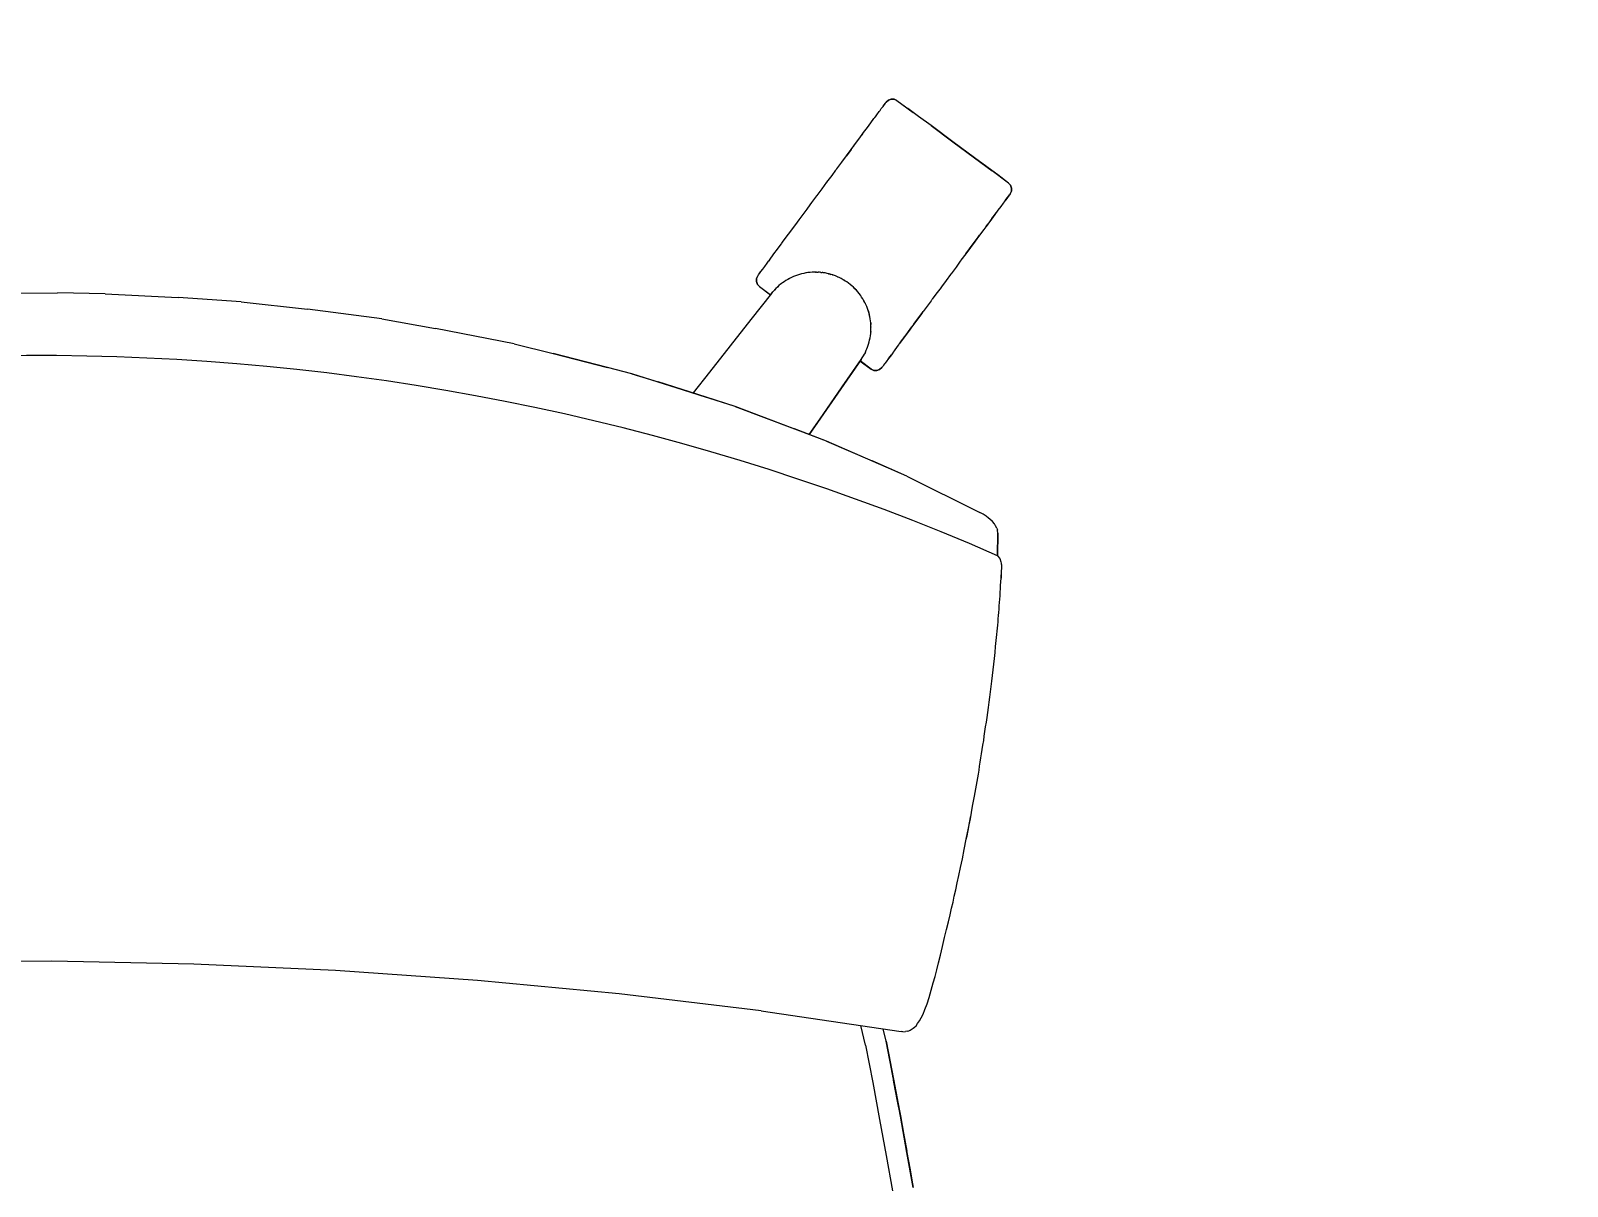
# Model space of a CAD drawing. Header units: inches. Extents: x 14 to 610, y 9 to 600.
# Drawn here: x 392.74 to 407.88, y 175.09 to 186.46 of the extents above; entities that cross this region are included whole.
import ezdxf
from ezdxf.enums import TextEntityAlignment as Align

# ---------------------------------------------------------------- set-up
doc = ezdxf.new("R2010")
doc.units = ezdxf.units.IN
doc.header["$MEASUREMENT"] = 0
doc.layers.add('A-FURN', color=7, linetype='Continuous')
doc.styles.get("Standard").update_dxf_attribs({"font": 'arial.ttf'})
doc.dimstyles.new("Jon's Style", dxfattribs={"dimscale": 0, "dimtxt": 4, "dimasz": 6, "dimexe": 1, "dimexo": 2, "dimgap": 2, "dimtad": 0, "dimtih": 1, "dimtoh": 1, "dimdec": 4, "dimzin": 3, "dimdsep": 46, "dimlunit": 4, "dimtxsty": 'Standard', "dimcen": 0.09, "dimadec": 0, "dimazin": 0, "dimtfac": 1, "dimtdec": 4, "dimtofl": 0, "dimtmove": 0, "dimatfit": 3, "dimfxl": 1, "dimtolj": 1, "dimtzin": 0, "dimarcsym": 0})

# ---------------------------------------------------------------- blocks, each defined once
blk = doc.blocks.new('*D57')
at = {"layer": 'A-FURN', "color": 0, "lineweight": -2, "transparency": 16777216}
for p, q in [((379.824, 202.44), (454.221, 202.44)), ((453.221, 196.44), (453.221, 188.051)), ((453.221, 166.086), (453.221, 174.475)), ((379.824, 160.086), (454.221, 160.086))]:
    blk.add_line(p, q, dxfattribs=at)
at = {"layer": 'A-FURN', "color": 0, "transparency": 16777216}
for points in [[(452.221, 196.44), (454.221, 196.44), (453.221, 202.44)], [(452.221, 166.086), (454.221, 166.086), (453.221, 160.086)]]:
    blk.add_solid(points, dxfattribs=at)
at = {"layer": 'Defpoints', "color": 0, "transparency": 16777216}
for p in [(377.824, 202.44), (453.221, 202.44), (377.824, 160.086)]:
    blk.add_point(p, dxfattribs=at)
at = {"layer": 'A-FURN', "color": 0, "transparency": 16777216, "insert": (453.221, 181.263), "char_height": 4, "attachment_point": 5}
blk.add_mtext('\\A1;3\'-6{\\H1x;\\S3/8;}"', dxfattribs=at)
blk = doc.blocks.new('P_5CS702BK')
at = {"layer": 'A-FURN', "color": 0, "linetype": 'Continuous', "lineweight": 0}
for p, q in [((8.045, 25.72), (8.068, 25.753)), ((8.045, 25.72), (8.058, 25.738)), ((8.052, 25.73), (8.068, 25.753)), ((8.058, 25.738), (8.068, 25.752)), ((8.068, 25.752), (8.073, 25.76)), ((8.068, 25.753), (8.069, 25.753)), ((8.073, 25.76), (8.075, 25.762)), ((8.075, 25.762), (8.097, 25.782)), ((8.097, 25.782), (8.075, 25.762)), ((8.097, 25.782), (8.125, 25.793)), ((8.125, 25.793), (8.097, 25.782)), ((8.125, 25.793), (8.155, 25.792)), ((8.155, 25.792), (8.125, 25.793)), ((8.155, 25.792), (8.181, 25.779)), ((8.181, 25.779), (8.155, 25.792)), ((8.181, 25.779), (8.343, 25.662)), ((8.181, 25.779), (8.289, 25.701)), ((7.926, 25.556), (7.956, 25.598)), ((7.956, 25.598), (7.964, 25.608)), ((7.964, 25.608), (7.967, 25.612)), ((7.967, 25.612), (7.971, 25.617)), ((7.971, 25.617), (7.984, 25.635)), ((7.984, 25.635), (8.008, 25.668)), ((8.008, 25.668), (8.013, 25.676)), ((8.012, 25.674), (8.014, 25.677)), ((8.014, 25.677), (8.016, 25.68)), ((8.016, 25.68), (8.028, 25.697)), ((8.028, 25.697), (8.045, 25.72)), ((8.028, 25.697), (8.028, 25.697)), ((8.047, 25.722), (8.048, 25.724)), ((8.047, 25.723), (8.048, 25.724)), ((8.048, 25.724), (8.049, 25.726)), ((8.397, 25.624), (8.289, 25.701)), ((8.52, 25.535), (8.397, 25.624)), ((7.819, 25.407), (7.857, 25.46)), ((7.835, 25.43), (7.841, 25.438)), ((7.841, 25.438), (7.857, 25.46)), ((7.857, 25.46), (7.893, 25.51)), ((7.857, 25.46), (7.857, 25.46)), ((7.893, 25.51), (7.909, 25.532)), ((7.906, 25.527), (7.909, 25.532)), ((7.909, 25.532), (7.926, 25.556)), ((7.909, 25.532), (7.913, 25.538)), ((8.736, 25.379), (8.52, 25.535)), ((8.52, 25.535), (8.736, 25.379)), ((7.691, 25.23), (7.735, 25.292)), ((7.735, 25.292), (7.691, 25.23)), ((7.735, 25.292), (7.778, 25.351)), ((7.758, 25.323), (7.764, 25.331)), ((7.764, 25.331), (7.768, 25.337)), ((7.778, 25.351), (7.819, 25.407)), ((8.951, 25.223), (8.736, 25.379)), ((8.736, 25.379), (8.951, 25.223)), ((7.598, 25.101), (7.645, 25.167)), ((7.645, 25.167), (7.691, 25.23)), ((7.674, 25.207), (7.68, 25.215)), ((7.68, 25.215), (7.683, 25.22)), ((9.074, 25.134), (8.951, 25.223)), ((8.951, 25.223), (9.128, 25.095)), ((9.182, 25.056), (9.074, 25.134)), ((7.501, 24.968), (7.55, 25.035)), ((7.55, 25.035), (7.586, 25.085)), ((7.586, 25.085), (7.591, 25.092)), ((7.591, 25.092), (7.598, 25.101)), ((7.591, 25.092), (7.593, 25.095)), ((9.29, 24.978), (9.128, 25.095)), ((9.29, 24.978), (9.182, 25.056)), ((9.31, 24.957), (9.29, 24.978)), ((9.29, 24.978), (9.31, 24.957)), ((7.355, 24.765), (7.404, 24.833)), ((7.404, 24.833), (7.405, 24.835)), ((7.405, 24.835), (7.406, 24.836)), ((7.406, 24.836), (7.453, 24.9)), ((7.406, 24.836), (7.408, 24.839)), ((7.453, 24.9), (7.501, 24.968)), ((7.497, 24.962), (7.499, 24.965)), ((7.499, 24.965), (7.5, 24.966)), ((7.499, 24.965), (7.499, 24.965)), ((9.259, 24.807), (9.279, 24.834)), ((9.276, 24.83), (9.259, 24.807)), ((9.279, 24.834), (9.276, 24.83)), ((9.279, 24.834), (9.3, 24.863)), ((9.29, 24.849), (9.28, 24.836)), ((9.299, 24.862), (9.29, 24.849)), ((9.305, 24.87), (9.299, 24.862)), ((9.303, 24.867), (9.3, 24.863)), ((9.307, 24.872), (9.305, 24.87)), ((9.307, 24.872), (9.319, 24.899)), ((9.319, 24.899), (9.307, 24.872)), ((9.32, 24.929), (9.31, 24.957)), ((9.31, 24.957), (9.32, 24.929)), ((9.319, 24.899), (9.32, 24.929)), ((9.32, 24.929), (9.319, 24.899)), ((7.26, 24.634), (7.307, 24.699)), ((7.307, 24.699), (7.314, 24.708)), ((7.312, 24.705), (7.314, 24.708)), ((7.314, 24.709), (7.355, 24.765)), ((7.314, 24.708), (7.319, 24.715)), ((9.141, 24.642), (9.173, 24.687)), ((9.188, 24.708), (9.158, 24.666)), ((9.215, 24.745), (9.188, 24.708)), ((9.195, 24.718), (9.199, 24.723)), ((9.199, 24.723), (9.202, 24.727)), ((9.239, 24.778), (9.215, 24.745)), ((9.259, 24.807), (9.239, 24.778)), ((9.243, 24.784), (9.245, 24.787)), ((9.245, 24.787), (9.248, 24.79)), ((9.259, 24.807), (9.259, 24.807)), ((7.17, 24.509), (7.214, 24.57)), ((7.214, 24.57), (7.222, 24.581)), ((7.222, 24.581), (7.225, 24.585)), ((7.225, 24.585), (7.231, 24.594)), ((7.231, 24.594), (7.26, 24.634)), ((9.088, 24.57), (9.05, 24.517)), ((9.067, 24.54), (9.072, 24.548)), ((9.129, 24.626), (9.072, 24.548)), ((9.072, 24.548), (9.088, 24.57)), ((9.124, 24.62), (9.088, 24.57)), ((9.158, 24.666), (9.124, 24.62)), ((9.124, 24.62), (9.124, 24.62)), ((9.129, 24.626), (9.141, 24.642)), ((9.136, 24.636), (9.141, 24.642)), ((7.064, 24.363), (7.07, 24.371)), ((7.07, 24.371), (7.086, 24.394)), ((7.086, 24.394), (7.127, 24.45)), ((7.127, 24.45), (7.17, 24.509)), ((7.137, 24.464), (7.141, 24.469)), ((7.141, 24.469), (7.147, 24.478)), ((8.911, 24.325), (8.995, 24.441)), ((8.967, 24.402), (8.922, 24.34)), ((9.009, 24.461), (8.967, 24.402)), ((8.995, 24.441), (9.009, 24.461)), ((9.05, 24.517), (9.009, 24.461)), ((6.949, 24.203), (6.979, 24.245)), ((6.979, 24.245), (6.996, 24.268)), ((6.992, 24.263), (6.996, 24.268)), ((6.996, 24.268), (7.012, 24.291)), ((6.996, 24.268), (7.001, 24.275)), ((7.012, 24.291), (7.048, 24.34)), ((7.048, 24.34), (7.06, 24.357)), ((7.06, 24.357), (7.064, 24.363)), ((8.876, 24.277), (8.829, 24.212)), ((8.922, 24.34), (8.876, 24.277)), ((8.876, 24.277), (8.911, 24.325)), ((6.837, 24.048), (6.857, 24.077)), ((6.847, 24.062), (6.86, 24.08)), ((6.857, 24.077), (6.877, 24.104)), ((6.86, 24.08), (6.877, 24.104)), ((6.877, 24.104), (6.898, 24.132)), ((6.889, 24.12), (6.891, 24.124)), ((6.891, 24.124), (6.893, 24.127)), ((6.898, 24.132), (6.921, 24.165)), ((6.921, 24.165), (6.934, 24.183)), ((6.934, 24.183), (6.938, 24.188)), ((6.938, 24.188), (6.949, 24.203)), ((6.938, 24.188), (6.941, 24.193)), ((7.282, 24.067), (7.261, 24.062)), ((7.302, 24.071), (7.282, 24.067)), ((7.323, 24.075), (7.302, 24.071)), ((7.308, 24.072), (7.309, 24.072)), ((7.323, 24.075), (7.309, 24.072)), ((7.318, 24.074), (7.317, 24.074)), ((7.318, 24.074), (7.318, 24.074)), ((7.344, 24.077), (7.323, 24.075)), ((7.365, 24.079), (7.344, 24.077)), ((7.387, 24.08), (7.365, 24.079)), ((7.408, 24.08), (7.387, 24.08)), ((7.398, 24.08), (7.399, 24.08)), ((7.399, 24.08), (7.399, 24.08)), ((7.408, 24.08), (7.399, 24.08)), ((7.399, 24.08), (7.399, 24.08)), ((7.408, 24.08), (7.423, 24.08)), ((7.429, 24.079), (7.423, 24.08)), ((7.45, 24.078), (7.429, 24.079)), ((7.442, 24.079), (7.438, 24.079)), ((7.442, 24.079), (7.445, 24.078)), ((7.445, 24.078), (7.442, 24.079)), ((7.45, 24.078), (7.464, 24.076)), ((7.471, 24.076), (7.464, 24.076)), ((7.492, 24.073), (7.471, 24.076)), ((7.472, 24.075), (7.474, 24.075)), ((7.484, 24.074), (7.474, 24.075)), ((7.484, 24.074), (7.479, 24.074)), ((7.481, 24.074), (7.484, 24.074)), ((7.492, 24.073), (7.484, 24.074)), ((7.513, 24.069), (7.492, 24.073)), ((7.533, 24.064), (7.513, 24.069)), ((7.526, 24.066), (7.521, 24.067)), ((7.526, 24.066), (7.531, 24.064)), ((7.529, 24.065), (7.526, 24.066)), ((8.728, 24.072), (8.684, 24.01)), ((8.728, 24.072), (8.73, 24.075)), ((8.733, 24.078), (8.73, 24.075)), ((8.73, 24.075), (8.731, 24.076)), ((8.73, 24.075), (8.73, 24.075)), ((8.781, 24.145), (8.733, 24.078)), ((8.822, 24.202), (8.781, 24.145)), ((8.818, 24.195), (8.823, 24.202)), ((8.829, 24.212), (8.823, 24.202)), ((8.823, 24.202), (8.825, 24.205)), ((6.816, 23.982), (6.817, 24.011)), ((6.817, 24.011), (6.816, 23.982)), ((6.827, 23.954), (6.816, 23.982)), ((6.816, 23.982), (6.827, 23.954)), ((6.817, 24.011), (6.83, 24.038)), ((6.83, 24.038), (6.817, 24.011)), ((6.847, 23.932), (6.827, 23.954)), ((6.827, 23.954), (6.847, 23.932)), ((6.83, 24.038), (6.832, 24.041)), ((6.832, 24.041), (6.837, 24.049)), ((6.832, 24.041), (6.837, 24.048)), ((6.832, 24.041), (6.837, 24.048)), ((6.837, 24.049), (6.847, 24.062)), ((6.847, 24.062), (6.847, 24.062)), ((6.847, 23.932), (6.956, 23.853)), ((6.847, 23.932), (6.954, 23.854)), ((7.008, 23.915), (6.994, 23.899)), ((7.023, 23.93), (7.008, 23.915)), ((7.039, 23.944), (7.023, 23.93)), ((7.027, 23.933), (7.026, 23.932)), ((7.028, 23.934), (7.027, 23.933)), ((7.055, 23.957), (7.039, 23.944)), ((7.072, 23.97), (7.055, 23.957)), ((7.061, 23.962), (7.063, 23.964)), ((7.066, 23.966), (7.063, 23.964)), ((7.089, 23.983), (7.072, 23.97)), ((7.106, 23.995), (7.089, 23.983)), ((7.091, 23.984), (7.09, 23.984)), ((7.091, 23.984), (7.091, 23.984)), ((7.125, 24.006), (7.106, 23.995)), ((7.143, 24.016), (7.125, 24.006)), ((7.137, 24.012), (7.138, 24.013)), ((7.141, 24.015), (7.138, 24.013)), ((7.162, 24.025), (7.143, 24.016)), ((7.162, 24.025), (7.161, 24.025)), ((7.161, 24.025), (7.161, 24.025)), ((7.181, 24.034), (7.162, 24.025)), ((7.201, 24.042), (7.181, 24.034)), ((7.221, 24.05), (7.201, 24.042)), ((7.241, 24.056), (7.221, 24.05)), ((7.241, 24.056), (7.221, 24.05)), ((7.221, 24.05), (7.221, 24.05)), ((7.238, 24.055), (7.237, 24.055)), ((7.238, 24.055), (7.238, 24.055)), ((7.261, 24.062), (7.241, 24.056)), ((7.553, 24.058), (7.533, 24.064)), ((7.538, 24.063), (7.547, 24.06)), ((7.551, 24.059), (7.547, 24.06)), ((7.574, 24.052), (7.553, 24.058)), ((7.567, 24.054), (7.56, 24.056)), ((7.561, 24.056), (7.56, 24.056)), ((7.562, 24.056), (7.561, 24.056)), ((7.567, 24.054), (7.564, 24.055)), ((7.565, 24.055), (7.567, 24.054)), ((7.574, 24.052), (7.567, 24.054)), ((7.594, 24.045), (7.574, 24.052)), ((7.613, 24.037), (7.594, 24.045)), ((7.632, 24.029), (7.613, 24.037)), ((7.615, 24.036), (7.618, 24.035)), ((7.621, 24.034), (7.618, 24.035)), ((7.651, 24.019), (7.632, 24.029)), ((7.637, 24.026), (7.636, 24.027)), ((7.639, 24.026), (7.637, 24.026)), ((7.67, 24.009), (7.651, 24.019)), ((7.688, 23.999), (7.67, 24.009)), ((7.682, 24.002), (7.684, 24.001)), ((7.686, 24), (7.684, 24.001)), ((7.706, 23.987), (7.688, 23.999)), ((7.723, 23.975), (7.706, 23.987)), ((7.709, 23.985), (7.708, 23.986)), ((7.708, 23.986), (7.708, 23.986)), ((7.72, 23.978), (7.718, 23.979)), ((7.72, 23.978), (7.718, 23.979)), ((7.719, 23.978), (7.72, 23.978)), ((7.723, 23.975), (7.72, 23.978)), ((7.74, 23.963), (7.723, 23.975)), ((7.756, 23.949), (7.74, 23.963)), ((7.744, 23.96), (7.746, 23.958)), ((7.753, 23.952), (7.746, 23.958)), ((7.753, 23.952), (7.747, 23.957)), ((7.759, 23.946), (7.753, 23.952)), ((7.772, 23.935), (7.756, 23.949)), ((7.787, 23.921), (7.772, 23.935)), ((7.773, 23.935), (7.772, 23.935)), ((7.773, 23.934), (7.773, 23.935)), ((7.784, 23.924), (7.776, 23.931)), ((7.78, 23.927), (7.784, 23.924)), ((7.784, 23.924), (7.8, 23.907)), ((7.792, 23.916), (7.784, 23.924)), ((7.787, 23.921), (7.784, 23.924)), ((7.802, 23.906), (7.787, 23.921)), ((8.635, 23.943), (8.586, 23.876)), ((8.637, 23.946), (8.635, 23.943)), ((8.637, 23.946), (8.64, 23.949)), ((8.637, 23.946), (8.637, 23.946)), ((8.637, 23.945), (8.637, 23.946)), ((8.684, 24.01), (8.64, 23.949)), ((-0.54, 23.791), (-0.068, 23.797)), ((0.403, 23.793), (-0.068, 23.797)), ((0.403, 23.793), (1.124, 23.764)), ((1.742, 23.729), (1.124, 23.764)), ((6.967, 23.867), (6.765, 23.606)), ((6.954, 23.854), (6.956, 23.853)), ((6.967, 23.867), (6.98, 23.883)), ((6.967, 23.867), (6.967, 23.867)), ((6.971, 23.873), (6.97, 23.872)), ((6.972, 23.874), (6.971, 23.873)), ((6.994, 23.899), (6.98, 23.883)), ((6.995, 23.901), (6.996, 23.902)), ((6.998, 23.904), (6.996, 23.902)), ((7.813, 23.894), (7.8, 23.907)), ((7.816, 23.89), (7.802, 23.906)), ((7.813, 23.894), (7.806, 23.901)), ((7.816, 23.89), (7.813, 23.894)), ((7.829, 23.874), (7.816, 23.89)), ((7.829, 23.875), (7.828, 23.875)), ((7.829, 23.875), (7.829, 23.875)), ((7.842, 23.857), (7.829, 23.874)), ((7.839, 23.861), (7.837, 23.864)), ((7.838, 23.862), (7.839, 23.861)), ((7.842, 23.857), (7.839, 23.861)), ((7.854, 23.84), (7.842, 23.857)), ((7.844, 23.855), (7.848, 23.849)), ((7.85, 23.846), (7.848, 23.849)), ((7.866, 23.822), (7.854, 23.84)), ((7.876, 23.804), (7.866, 23.822)), ((7.875, 23.807), (7.874, 23.808)), ((7.875, 23.807), (7.875, 23.807)), ((7.887, 23.786), (7.876, 23.804)), ((7.887, 23.786), (7.89, 23.779)), ((7.887, 23.786), (7.887, 23.785)), ((7.887, 23.785), (7.887, 23.785)), ((7.905, 23.748), (7.89, 23.779)), ((7.896, 23.767), (7.89, 23.779)), ((7.905, 23.748), (7.896, 23.767)), ((8.538, 23.809), (8.491, 23.744)), ((8.543, 23.816), (8.538, 23.809)), ((8.543, 23.816), (8.545, 23.819)), ((8.545, 23.819), (8.55, 23.825)), ((8.586, 23.876), (8.55, 23.825)), ((1.742, 23.729), (2.398, 23.663)), ((3.129, 23.575), (2.398, 23.663)), ((7.913, 23.729), (7.905, 23.748)), ((7.911, 23.733), (7.91, 23.735)), ((7.911, 23.733), (7.911, 23.733)), ((7.92, 23.709), (7.913, 23.729)), ((7.916, 23.719), (7.917, 23.717)), ((7.919, 23.712), (7.917, 23.717)), ((7.919, 23.712), (7.918, 23.714)), ((7.918, 23.713), (7.919, 23.712)), ((7.92, 23.709), (7.919, 23.712)), ((7.92, 23.709), (7.931, 23.672)), ((7.926, 23.689), (7.92, 23.709)), ((7.932, 23.668), (7.926, 23.689)), ((7.937, 23.648), (7.931, 23.672)), ((7.931, 23.671), (7.932, 23.669)), ((7.932, 23.669), (7.931, 23.671)), ((7.937, 23.648), (7.932, 23.668)), ((7.935, 23.655), (7.935, 23.657)), ((7.935, 23.654), (7.935, 23.655)), ((7.941, 23.627), (7.937, 23.648)), ((7.937, 23.646), (7.937, 23.645)), ((7.94, 23.63), (7.937, 23.645)), ((7.94, 23.63), (7.939, 23.634)), ((7.94, 23.631), (7.94, 23.63)), ((7.941, 23.627), (7.94, 23.63)), ((7.944, 23.607), (7.941, 23.627)), ((8.401, 23.619), (8.358, 23.56)), ((8.372, 23.579), (8.456, 23.695)), ((8.446, 23.681), (8.401, 23.619)), ((8.456, 23.695), (8.446, 23.681)), ((8.456, 23.695), (8.462, 23.704)), ((8.457, 23.696), (8.456, 23.695)), ((8.491, 23.744), (8.462, 23.704)), ((3.129, 23.575), (3.659, 23.486)), ((4.435, 23.343), (3.659, 23.486)), ((6.765, 23.606), (6.564, 23.346)), ((7.941, 23.439), (7.944, 23.46)), ((7.946, 23.586), (7.944, 23.607)), ((7.944, 23.46), (7.947, 23.481)), ((7.944, 23.461), (7.944, 23.461)), ((7.944, 23.461), (7.944, 23.461)), ((7.944, 23.461), (7.944, 23.461)), ((7.944, 23.46), (7.944, 23.461)), ((7.946, 23.588), (7.946, 23.591)), ((7.946, 23.588), (7.948, 23.571)), ((7.946, 23.586), (7.946, 23.588)), ((7.948, 23.565), (7.946, 23.586)), ((7.947, 23.574), (7.947, 23.575)), ((7.947, 23.574), (7.947, 23.574)), ((7.947, 23.481), (7.948, 23.502)), ((7.947, 23.492), (7.948, 23.496)), ((7.947, 23.491), (7.948, 23.492)), ((7.948, 23.568), (7.948, 23.571)), ((7.949, 23.544), (7.948, 23.565)), ((7.948, 23.502), (7.949, 23.523)), ((7.948, 23.503), (7.948, 23.503)), ((7.948, 23.503), (7.948, 23.503)), ((7.948, 23.503), (7.948, 23.503)), ((7.948, 23.501), (7.948, 23.496)), ((7.948, 23.492), (7.948, 23.493)), ((7.949, 23.545), (7.949, 23.55)), ((7.949, 23.545), (7.949, 23.547)), ((7.949, 23.546), (7.949, 23.545)), ((7.949, 23.544), (7.949, 23.545)), ((7.949, 23.523), (7.949, 23.544)), ((8.243, 23.401), (8.296, 23.473)), ((8.318, 23.504), (8.279, 23.451)), ((8.296, 23.473), (8.318, 23.504)), ((8.296, 23.473), (8.318, 23.504)), ((8.358, 23.56), (8.318, 23.504)), ((8.318, 23.504), (8.353, 23.553)), ((8.368, 23.574), (8.372, 23.579)), ((4.435, 23.343), (4.823, 23.252)), ((6.564, 23.346), (6.363, 23.085)), ((7.897, 23.298), (7.905, 23.318)), ((7.905, 23.318), (7.913, 23.337)), ((7.911, 23.332), (7.912, 23.333)), ((7.912, 23.333), (7.912, 23.334)), ((7.913, 23.337), (7.92, 23.357)), ((7.913, 23.337), (7.914, 23.338)), ((7.914, 23.338), (7.918, 23.349)), ((7.914, 23.338), (7.914, 23.338)), ((7.919, 23.352), (7.918, 23.349)), ((7.92, 23.357), (7.927, 23.377)), ((7.927, 23.377), (7.932, 23.398)), ((7.927, 23.378), (7.927, 23.379)), ((7.927, 23.377), (7.927, 23.378)), ((7.927, 23.378), (7.927, 23.378)), ((7.932, 23.398), (7.937, 23.418)), ((7.935, 23.41), (7.936, 23.411)), ((7.936, 23.411), (7.936, 23.412)), ((7.937, 23.418), (7.941, 23.439)), ((7.937, 23.419), (7.938, 23.422)), ((7.937, 23.419), (7.937, 23.42)), ((7.937, 23.419), (7.937, 23.419)), ((7.938, 23.424), (7.938, 23.422)), ((8.18, 23.313), (8.17, 23.299)), ((8.21, 23.355), (8.18, 23.313)), ((8.223, 23.373), (8.21, 23.355)), ((8.223, 23.373), (8.227, 23.379)), ((8.239, 23.395), (8.227, 23.379)), ((8.227, 23.379), (8.232, 23.385)), ((8.243, 23.401), (8.232, 23.385)), ((8.279, 23.451), (8.243, 23.401)), ((8.274, 23.443), (8.279, 23.451)), ((4.823, 23.252), (5.357, 23.121)), ((5.357, 23.121), (4.823, 23.252)), ((7.855, 23.225), (7.432, 22.599)), ((7.671, 22.952), (7.855, 23.225)), ((7.845, 23.211), (7.847, 23.209)), ((7.955, 23.131), (7.845, 23.211)), ((7.847, 23.209), (7.955, 23.131)), ((7.855, 23.225), (7.867, 23.242)), ((7.855, 23.225), (7.855, 23.225)), ((7.855, 23.225), (7.855, 23.225)), ((7.855, 23.225), (7.855, 23.225)), ((7.855, 23.225), (7.855, 23.225)), ((7.867, 23.242), (7.877, 23.261)), ((7.876, 23.258), (7.876, 23.259)), ((7.876, 23.259), (7.876, 23.259)), ((7.877, 23.261), (7.887, 23.279)), ((7.877, 23.261), (7.882, 23.269)), ((7.877, 23.261), (7.878, 23.262)), ((7.877, 23.26), (7.877, 23.261)), ((7.887, 23.279), (7.897, 23.298)), ((7.897, 23.298), (7.888, 23.281)), ((7.888, 23.28), (7.888, 23.281)), ((7.897, 23.299), (7.897, 23.299)), ((7.897, 23.299), (7.897, 23.299)), ((7.897, 23.298), (7.897, 23.299)), ((8.069, 23.159), (8.063, 23.151)), ((8.068, 23.158), (8.068, 23.159)), ((8.068, 23.158), (8.068, 23.158)), ((8.078, 23.172), (8.069, 23.159)), ((8.087, 23.185), (8.078, 23.172)), ((8.087, 23.185), (8.089, 23.187)), ((8.092, 23.191), (8.089, 23.187)), ((8.089, 23.187), (8.09, 23.188)), ((8.108, 23.214), (8.092, 23.191)), ((8.129, 23.242), (8.108, 23.214)), ((8.12, 23.23), (8.123, 23.234)), ((8.123, 23.234), (8.129, 23.242)), ((8.123, 23.234), (8.125, 23.237)), ((8.129, 23.242), (8.153, 23.275)), ((8.153, 23.275), (8.129, 23.242)), ((8.166, 23.293), (8.153, 23.275)), ((8.166, 23.293), (8.169, 23.298)), ((8.169, 23.298), (8.173, 23.303)), ((5.597, 23.061), (5.357, 23.121)), ((5.597, 23.061), (5.86, 22.983)), ((6.62, 22.749), (5.597, 23.061)), ((6.363, 23.085), (6.204, 22.878)), ((7.955, 23.131), (7.982, 23.119)), ((7.982, 23.119), (7.955, 23.131)), ((7.982, 23.119), (8.012, 23.118)), ((8.012, 23.118), (7.982, 23.119)), ((8.012, 23.118), (8.039, 23.128)), ((8.039, 23.128), (8.012, 23.118)), ((8.039, 23.128), (8.061, 23.148)), ((8.061, 23.148), (8.039, 23.128)), ((8.063, 23.151), (8.061, 23.148)), ((8.061, 23.148), (8.061, 23.148)), ((5.86, 22.983), (6.334, 22.838)), ((6.334, 22.838), (5.86, 22.983)), ((7.486, 22.679), (7.671, 22.952)), ((6.62, 22.749), (6.334, 22.838)), ((6.62, 22.749), (7.205, 22.536)), ((7.524, 22.418), (6.62, 22.749)), ((7.353, 22.482), (7.486, 22.679)), ((7.432, 22.599), (7.353, 22.482)), ((7.524, 22.418), (7.205, 22.536)), ((7.524, 22.418), (7.975, 22.227)), ((8.319, 22.08), (7.524, 22.418)), ((8.319, 22.08), (7.975, 22.227)), ((8.319, 22.08), (9.042, 21.731)), ((9.074, 21.713), (9.042, 21.731)), ((9.102, 21.695), (9.074, 21.713)), ((9.128, 21.675), (9.102, 21.695)), ((9.141, 21.665), (9.128, 21.675)), ((9.165, 21.643), (9.141, 21.665)), ((9.185, 21.621), (9.165, 21.643)), ((9.196, 21.602), (9.185, 21.621)), ((9.209, 21.579), (9.196, 21.602)), ((9.209, 21.579), (9.215, 21.557)), ((9.219, 21.528), (9.215, 21.557)), ((9.219, 21.528), (9.215, 21.557)), ((9.22, 21.307), (9.219, 21.528)), ((9.219, 21.528), (9.22, 21.307)), ((9.22, 21.307), (9.242, 21.278)), ((9.242, 21.278), (9.253, 21.248)), ((9.253, 21.248), (9.257, 21.235)), ((9.257, 21.235), (9.258, 21.231)), ((9.258, 21.221), (9.258, 21.231)), ((9.258, 21.221), (9.258, 21.12)), ((9.258, 21.221), (9.258, 21.12)), ((9.253, 21.015), (9.257, 21.085)), ((9.253, 21.015), (9.257, 21.085)), ((9.257, 21.085), (9.258, 21.12)), ((9.258, 21.12), (9.257, 21.085)), ((9.258, 21.12), (9.258, 21.12)), ((9.246, 20.88), (9.248, 20.913)), ((9.246, 20.88), (9.248, 20.913)), ((9.248, 20.913), (9.25, 20.947)), ((9.248, 20.913), (9.25, 20.947)), ((9.25, 20.947), (9.252, 20.981)), ((9.25, 20.947), (9.252, 20.981)), ((9.252, 20.981), (9.253, 21.015)), ((9.252, 20.981), (9.253, 21.015)), ((9.235, 20.717), (9.238, 20.749)), ((9.235, 20.717), (9.238, 20.749)), ((9.238, 20.749), (9.24, 20.781)), ((9.238, 20.749), (9.24, 20.781)), ((9.24, 20.781), (9.242, 20.814)), ((9.24, 20.781), (9.242, 20.814)), ((9.242, 20.814), (9.244, 20.846)), ((9.242, 20.814), (9.244, 20.846)), ((9.244, 20.846), (9.246, 20.88)), ((9.244, 20.846), (9.246, 20.88)), ((9.223, 20.562), (9.226, 20.592)), ((9.223, 20.562), (9.226, 20.592)), ((9.226, 20.592), (9.228, 20.623)), ((9.226, 20.592), (9.228, 20.623)), ((9.228, 20.623), (9.231, 20.654)), ((9.228, 20.623), (9.231, 20.654)), ((9.231, 20.654), (9.233, 20.686)), ((9.231, 20.654), (9.233, 20.686)), ((9.233, 20.686), (9.235, 20.717)), ((9.233, 20.686), (9.235, 20.717)), ((9.21, 20.411), (9.216, 20.471)), ((9.21, 20.411), (9.216, 20.471)), ((9.216, 20.471), (9.218, 20.501)), ((9.216, 20.471), (9.218, 20.501)), ((9.218, 20.501), (9.221, 20.531)), ((9.218, 20.501), (9.221, 20.531)), ((9.221, 20.531), (9.223, 20.562)), ((9.221, 20.531), (9.223, 20.562)), ((9.193, 20.237), (9.199, 20.294)), ((9.193, 20.237), (9.199, 20.294)), ((9.199, 20.294), (9.205, 20.352)), ((9.199, 20.294), (9.205, 20.352)), ((9.205, 20.352), (9.21, 20.411)), ((9.205, 20.352), (9.21, 20.411)), ((9.182, 20.126), (9.188, 20.181)), ((9.182, 20.126), (9.188, 20.181)), ((9.188, 20.181), (9.193, 20.237)), ((9.188, 20.181), (9.193, 20.237)), ((9.164, 19.965), (9.17, 20.018)), ((9.164, 19.965), (9.17, 20.018)), ((9.17, 20.018), (9.176, 20.071)), ((9.17, 20.018), (9.176, 20.071)), ((9.176, 20.071), (9.182, 20.126)), ((9.176, 20.071), (9.182, 20.126)), ((9.145, 19.812), (9.151, 19.862)), ((9.145, 19.812), (9.151, 19.862)), ((9.151, 19.862), (9.158, 19.913)), ((9.151, 19.862), (9.158, 19.913)), ((9.158, 19.913), (9.164, 19.965)), ((9.158, 19.913), (9.164, 19.965)), ((9.127, 19.666), (9.133, 19.714)), ((9.127, 19.666), (9.133, 19.714)), ((9.133, 19.714), (9.139, 19.763)), ((9.133, 19.714), (9.139, 19.763)), ((9.139, 19.763), (9.145, 19.812)), ((9.139, 19.763), (9.145, 19.812)), ((9.102, 19.484), (9.108, 19.528)), ((9.102, 19.484), (9.108, 19.528)), ((9.108, 19.528), (9.114, 19.573)), ((9.108, 19.528), (9.114, 19.573)), ((9.114, 19.573), (9.12, 19.619)), ((9.114, 19.573), (9.12, 19.619)), ((9.12, 19.619), (9.127, 19.666)), ((9.12, 19.619), (9.127, 19.666)), ((9.083, 19.355), (9.089, 19.397)), ((9.083, 19.355), (9.089, 19.397)), ((9.089, 19.397), (9.095, 19.44)), ((9.089, 19.397), (9.095, 19.44)), ((9.095, 19.44), (9.102, 19.484)), ((9.095, 19.44), (9.102, 19.484)), ((9.059, 19.194), (9.065, 19.233)), ((9.059, 19.194), (9.065, 19.233)), ((9.065, 19.233), (9.071, 19.273)), ((9.065, 19.233), (9.071, 19.273)), ((9.071, 19.273), (9.077, 19.313)), ((9.071, 19.273), (9.077, 19.313)), ((9.077, 19.313), (9.083, 19.355)), ((9.077, 19.313), (9.083, 19.355)), ((9.035, 19.044), (9.041, 19.08)), ((9.035, 19.044), (9.041, 19.08)), ((9.041, 19.08), (9.047, 19.117)), ((9.041, 19.08), (9.047, 19.117)), ((9.047, 19.117), (9.053, 19.155)), ((9.047, 19.117), (9.053, 19.155)), ((9.053, 19.155), (9.059, 19.194)), ((9.053, 19.155), (9.059, 19.194)), ((9.012, 18.904), (9.017, 18.938)), ((9.012, 18.904), (9.017, 18.938)), ((9.017, 18.938), (9.023, 18.973)), ((9.017, 18.938), (9.023, 18.973)), ((9.023, 18.973), (9.029, 19.008)), ((9.023, 18.973), (9.029, 19.008)), ((9.029, 19.008), (9.035, 19.044)), ((9.029, 19.008), (9.035, 19.044)), ((8.979, 18.714), (8.989, 18.775)), ((8.979, 18.714), (8.989, 18.775)), ((8.989, 18.775), (9, 18.839)), ((8.989, 18.775), (9, 18.839)), ((9, 18.839), (9.012, 18.904)), ((9, 18.839), (9.012, 18.904)), ((8.941, 18.511), (8.962, 18.622)), ((8.958, 18.599), (8.968, 18.655)), ((8.958, 18.599), (8.968, 18.655)), ((8.962, 18.622), (8.983, 18.742)), ((8.968, 18.655), (8.979, 18.714)), ((8.968, 18.655), (8.979, 18.714)), ((8.922, 18.41), (8.941, 18.511)), ((8.941, 18.511), (8.948, 18.545)), ((8.948, 18.545), (8.958, 18.599)), ((8.948, 18.545), (8.958, 18.599)), ((8.887, 18.232), (8.904, 18.317)), ((8.904, 18.317), (8.922, 18.41)), ((8.871, 18.153), (8.887, 18.232)), ((8.829, 17.949), (8.842, 18.012)), ((8.842, 18.012), (8.856, 18.08)), ((8.856, 18.08), (8.871, 18.153)), ((8.804, 17.832), (8.817, 17.892)), ((8.817, 17.892), (8.829, 17.949)), ((8.773, 17.696), (8.789, 17.767)), ((8.789, 17.767), (8.804, 17.832)), ((8.738, 17.54), (8.756, 17.62)), ((8.756, 17.62), (8.773, 17.696)), ((8.698, 17.367), (8.718, 17.452)), ((8.718, 17.452), (8.738, 17.54)), ((8.663, 17.222), (8.68, 17.291)), ((8.68, 17.291), (8.698, 17.367)), ((-0.052, 17.215), (-1.449, 17.195)), ((1.346, 17.202), (-0.052, 17.215)), ((2.743, 17.154), (1.346, 17.202)), ((4.141, 17.071), (2.743, 17.154)), ((8.63, 17.093), (8.647, 17.158)), ((8.647, 17.158), (8.663, 17.222)), ((5.539, 16.953), (4.141, 17.071)), ((6.937, 16.802), (5.539, 16.953)), ((8.591, 16.95), (8.611, 17.02)), ((8.611, 17.02), (8.63, 17.093)), ((6.937, 16.802), (8.318, 16.611)), ((8.533, 16.785), (8.551, 16.831)), ((8.551, 16.831), (8.571, 16.886)), ((8.571, 16.886), (8.591, 16.95)), ((7.968, 16.474), (7.921, 16.666)), ((7.968, 16.474), (7.921, 16.666)), ((8.438, 16.645), (8.451, 16.655)), ((8.451, 16.655), (8.465, 16.67)), ((8.465, 16.67), (8.481, 16.692)), ((8.481, 16.692), (8.499, 16.72)), ((8.499, 16.72), (8.516, 16.749)), ((8.516, 16.749), (8.533, 16.785)), ((8.171, 16.516), (8.142, 16.635)), ((8.171, 16.516), (8.142, 16.635)), ((8.199, 16.382), (8.171, 16.516)), ((8.171, 16.516), (8.248, 16.142)), ((8.248, 16.142), (8.171, 16.516)), ((8.335, 16.61), (8.318, 16.611)), ((8.335, 16.61), (8.318, 16.611)), ((8.335, 16.61), (8.363, 16.611)), ((8.383, 16.615), (8.363, 16.611)), ((8.383, 16.615), (8.396, 16.62)), ((8.396, 16.62), (8.409, 16.627)), ((8.409, 16.627), (8.438, 16.645)), ((7.968, 16.474), (8.044, 16.106)), ((7.968, 16.474), (8.044, 16.106)), ((8.199, 16.382), (8.228, 16.242)), ((8.228, 16.242), (8.199, 16.382)), ((8.228, 16.242), (8.245, 16.156)), ((8.245, 16.156), (8.228, 16.242)), ((8.044, 16.106), (8.116, 15.744)), ((8.044, 16.106), (8.116, 15.744)), ((8.248, 16.142), (8.321, 15.777)), ((8.321, 15.777), (8.248, 16.142)), ((8.25, 16.131), (8.257, 16.095)), ((8.257, 16.095), (8.25, 16.131)), ((8.257, 16.095), (8.288, 15.941)), ((8.288, 15.941), (8.257, 16.095)), ((8.288, 15.941), (8.32, 15.78)), ((8.32, 15.78), (8.288, 15.941)), ((8.116, 15.744), (8.185, 15.388)), ((8.116, 15.744), (8.185, 15.388)), ((8.32, 15.78), (8.353, 15.611)), ((8.353, 15.611), (8.32, 15.78)), ((8.321, 15.777), (8.389, 15.421)), ((8.389, 15.421), (8.321, 15.777)), ((8.353, 15.611), (8.387, 15.435)), ((8.387, 15.435), (8.353, 15.611)), ((8.185, 15.388), (8.25, 15.042)), ((8.185, 15.388), (8.25, 15.042)), ((8.389, 15.421), (8.387, 15.435)), ((8.389, 15.421), (8.422, 15.25)), ((8.389, 15.421), (8.454, 15.076)), ((8.454, 15.076), (8.389, 15.421)), ((8.422, 15.25), (8.451, 15.093)), ((8.451, 15.093), (8.422, 15.25))]:
    blk.add_line(p, q, dxfattribs=at)
blk.add_arc((-0.005, -0.472), 23.652, 67.0442, 113.2638, dxfattribs=at)
at = {"layer": 'A-FURN'}
blk.add_attdef('CAPTG', text='', height=7, dxfattribs=at).set_placement((-1, -3.819), align=Align.CENTER)
at = {"layer": 'A-FURN', "flags": 1}
for tag in ['CAPPN', 'CAPPD', 'CAPMG', 'CAPMC', 'CAPGC', 'CAPALIAS1', 'CAPALIAS2', 'CAPALIAS3', 'CAPBLDG', 'CAPFLOOR', 'CAPDEPT', 'CAPPERSON', 'CAPPL', 'CAPQT', 'CAPDH']:
    blk.add_attdef(tag, (0, 0), '', height=0.001, dxfattribs=at)

msp = doc.modelspace()

# ---------------------------------------------------------------- block references
at = {"layer": 'A-FURN', "rotation": 359.3991788311436}
msp.add_blockref('P_5CS702BK', (392.82416, 160.08587), dxfattribs=at)

# ---------------------------------------------------------------- dimensions: what is measured, and where the dimension line sits
at = {"layer": 'A-FURN'}
dim = msp.add_linear_dim(base=(453.22054, 202.43951), p1=(377.82416, 160.08587), p2=(377.82416, 202.43951), angle=90, dimstyle="Jon's Style", override={"dimscale": 1}, dxfattribs=at)
dim.commit()
dim.dimension.update_dxf_attribs({"geometry": '*D57', "text_midpoint": (453.22054, 181.26269), "dimtype": 160})

doc.saveas('drawing.dxf')
